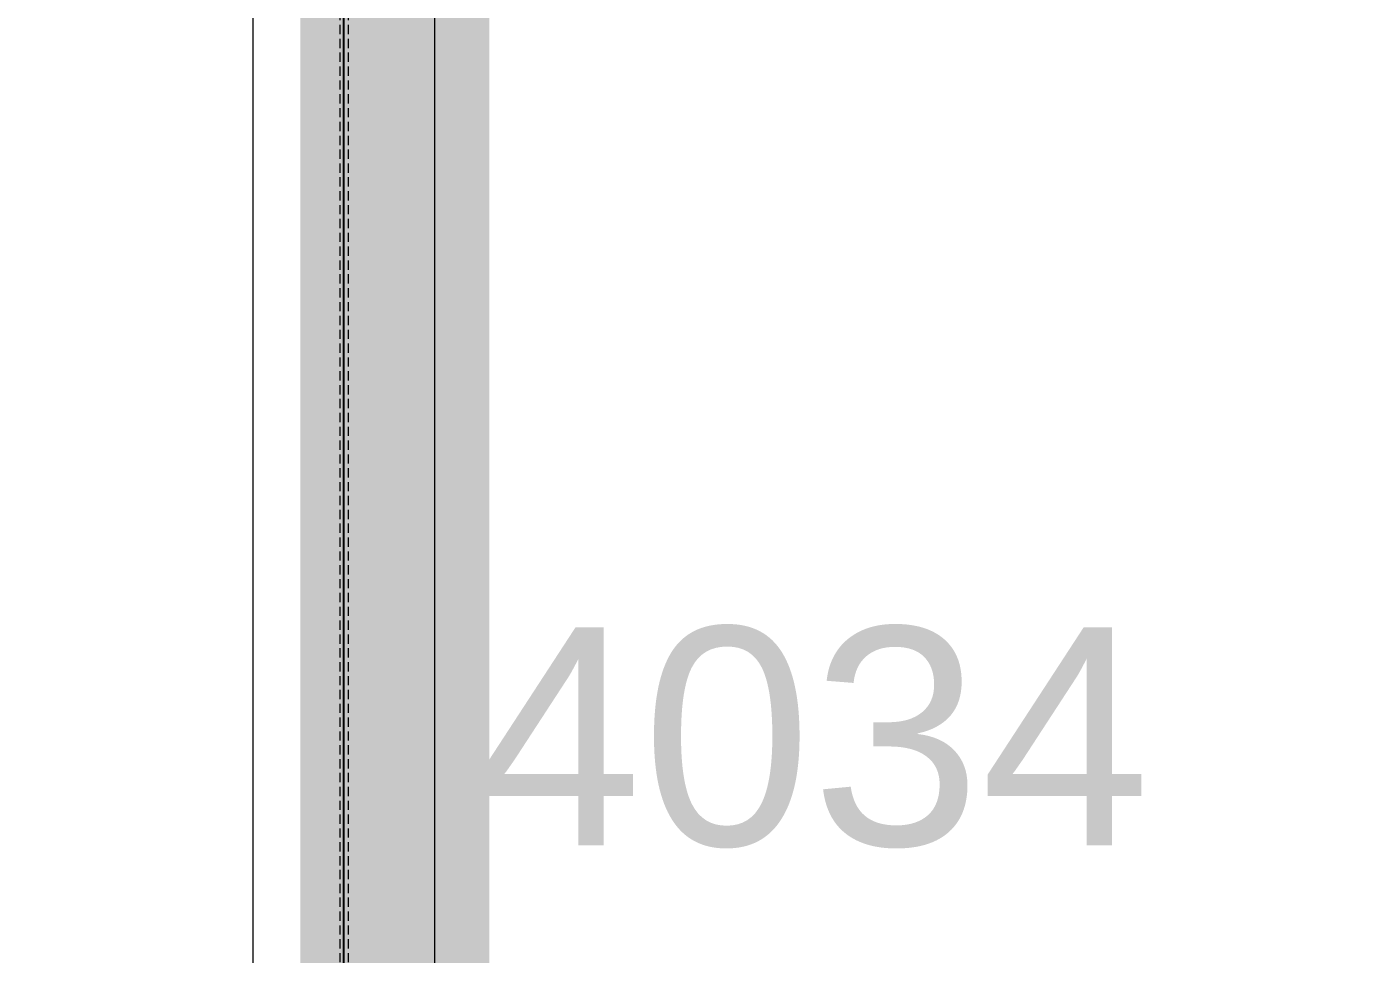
# Model space of a CAD drawing. Header units: inches. Extents: x 702888 to 852715, y 9845 to 271320.
# Drawn here: x 748556 to 749464, y 88254 to 88892 of the extents above; entities that cross this region are included whole.
import ezdxf

# ---------------------------------------------------------------- set-up
doc = ezdxf.new("R2010")
doc.units = ezdxf.units.IN
doc.header["$MEASUREMENT"] = 0
doc.header["$PDMODE"] = 34
doc.linetypes.add('CENTER2', pattern=[1.125, 0.75, -0.125, 0.125, -0.125])
doc.linetypes.add('HIDDEN', pattern=[9.525, 6.35, -3.175])
doc.layers.get('0').update_dxf_attribs({"lineweight": 5})
doc.layers.get('Defpoints').update_dxf_attribs({"lineweight": 5})
for name, color, linetype, lineweight in [('AIR PIPE', 120, 'Continuous', 5), ('Beam 200', 6, 'Continuous', 0), ('chain', 2, 'Continuous', 5), ('chain con', 52, 'Continuous', 5)]:
    doc.layers.add(name, color=color, linetype=linetype, lineweight=lineweight)
doc.layers.add('PF2-6 m', color=200, linetype='Continuous')
doc.styles.add('LUCIDA CONSOLE', font='swissl.ttf')
doc.dimstyles.new('D1', dxfattribs={"dimscale": 66, "dimtxt": 2.5, "dimasz": 2.5, "dimexe": 1, "dimexo": 1, "dimgap": 1.25, "dimtad": 1, "dimdec": 0, "dimdsep": 46, "dimtxsty": 'Standard', "dimblk": 'OPEN30', "dimcen": 2.5, "dimclrd": 150, "dimclre": 150, "dimclrt": 140, "dimadec": 0, "dimazin": 0, "dimtfac": 1, "dimtdec": 0, "dimtmove": 0, "dimatfit": 3, "dimfxl": 1, "dimtfill": 1, "dimlwd": 13, "dimlwe": 13, "dimarcsym": 0})

# ---------------------------------------------------------------- blocks, each defined once
blk = doc.blocks.new('_Open30')
at = {"color": 0, "linetype": 'ByBlock', "lineweight": -2}
for p, q in [((-1, 0.2679), (0, 0)), ((0, 0), (-1, -0.2679)), ((0, 0), (-1, 0))]:
    blk.add_line(p, q, dxfattribs=at)
blk = doc.blocks.new('*D151')
at = {"layer": 'chain', "color": 150, "lineweight": 13, "transparency": 16777216}
for p, q in [((748849.31, 90234), (749857.69, 90234)), ((749782.69, 88186.1), (749782.69, 90046.5)), ((748849.31, 87998.6), (749857.69, 87998.6))]:
    blk.add_line(p, q, dxfattribs=at)
at = {"layer": 'Defpoints', "color": 0, "transparency": 16777216}
for p in [(748774.31, 90234), (749782.69, 90234), (748774.31, 87998.6)]:
    blk.add_point(p, dxfattribs=at)
at = {"layer": 'chain', "color": 150, "lineweight": 13, "transparency": 16777216, "xscale": 187.5, "yscale": 187.5, "zscale": 187.5}
for p, rotation in [((749782.69, 90234), 90), ((749782.69, 87998.6), 270)]:
    blk.add_blockref('_Open30', p, dxfattribs=dict(at, rotation=rotation))
at = {"layer": 'chain', "color": 140, "transparency": 16777216, "insert": (749595.19, 89116.3), "char_height": 187.5, "attachment_point": 5, "rotation": 90, "bg_fill": 3, "box_fill_scale": 1.25, "bg_fill_color": 256, "bg_fill_true_color": 13158600, "bg_fill_transparency": 0}
blk.add_mtext('2235', dxfattribs=at)
blk = doc.blocks.new('YJUKIK')
at = {"linetype": 'CENTER2', "ltscale": 80}
blk.add_line((748774.31, 86984.86), (748774.31, 91338.6), dxfattribs=at)
for p, q in [((748711.81, 87061.1), (748711.81, 91283.63)), ((748836.81, 87061.1), (748836.81, 91283.63))]:
    blk.add_line(p, q)
at = {"linetype": 'HIDDEN'}
for p, q in [((748771.46, 91283.63), (748771.46, 87061.1)), ((748777.16, 91283.63), (748777.16, 87061.1))]:
    blk.add_line(p, q, dxfattribs=at)
blk = doc.blocks.new('*D562')
at = {"color": 150, "lineweight": 13, "transparency": 16777216}
for p, q in [((748840.31, 88929.64), (749881.71, 88929.64)), ((749815.71, 88764.64), (749815.71, 88163.6)), ((748840.31, 87998.6), (749881.71, 87998.6))]:
    blk.add_line(p, q, dxfattribs=at)
at = {"layer": 'Defpoints', "color": 0, "transparency": 16777216}
for p in [(748774.31, 88929.64), (748774.31, 87998.6), (749815.71, 87998.6)]:
    blk.add_point(p, dxfattribs=at)
at = {"color": 150, "lineweight": 13, "transparency": 16777216, "xscale": 165, "yscale": 165, "zscale": 165}
for p, rotation in [((749815.71, 88929.64), 90), ((749815.71, 87998.6), 270)]:
    blk.add_blockref('_Open30', p, dxfattribs=dict(at, rotation=rotation))
at = {"color": 140, "transparency": 16777216, "insert": (749650.71, 88464.12), "char_height": 165, "attachment_point": 5, "rotation": 90, "bg_fill": 3, "box_fill_scale": 1.25, "bg_fill_color": 256, "bg_fill_true_color": 13158600, "bg_fill_transparency": 0}
blk.add_mtext('931', dxfattribs=at)

msp = doc.modelspace()

# ---------------------------------------------------------------- dimensions: what is measured, and where the dimension line sits
at = {"layer": 'chain', "color": 1}
dim = msp.add_linear_dim(base=(749782.694, 90234.004), p1=(748774.306, 87998.603), p2=(748774.306, 90234.004), angle=90, dimstyle='D1', override={"dimscale": 75}, dxfattribs=at)
dim.commit()
dim.dimension.update_dxf_attribs({"geometry": '*D151', "text_midpoint": (749595.194, 89116.303)})

# ---------------------------------------------------------------- next in the draw order: linework, layer by layer
at = {"layer": 'AIR PIPE', "const_width": 75}
msp.add_lwpolyline([(748836.806, 91283.626), (748836.806, 87061.186)], dxfattribs=at)
at = {"layer": 'chain con', "color": 51, "true_color": 0xf7f281}
msp.add_lwpolyline([(755606.905, 89919.431, 60, 60, 1.0115859), (753606.964, 89919.543, 60, 60, 0), (753607.446, 88656.831, 60, 60, -0.4142136), (752607.446, 87656.831, 60, 60, 0), (746306.841, 87656.831, 60, 60, -0.6422402), (745545.091, 89304.703, 60, 60, 0), (746888.904, 90896.3, 60, 60, -0.6905654), (748774.306, 90221.029, 60, 60, 0), (748774.306, 87998.603, 60, 60, 0.4142476), (749774.306, 86998.6, 60, 60, 0), (766063.861, 86998.6, 0, 0, 0)], format="xyseb", dxfattribs=at)
at = {"layer": 'PF2-6 m', "ltscale": 20}
msp.add_line((748774.306, 87998.603), (748774.306, 90234.004), dxfattribs=at)

# ---------------------------------------------------------------- next in the draw order: block references
at = {"layer": 'Beam 200'}
msp.add_blockref('YJUKIK', (0, 0), dxfattribs=at)

# ---------------------------------------------------------------- next in the draw order: texts
at = {"insert": (748862.835, 88478.741, 29460.741), "char_height": 150, "attachment_point": 1, "style": 'LUCIDA CONSOLE'}
msp.add_mtext_dynamic_manual_height_columns('4034', width=89.77432, gutter_width=6.5, heights=[0], dxfattribs=at)

# ---------------------------------------------------------------- next in the draw order: dimensions: what is measured, and where the dimension line sits
dim = msp.add_linear_dim(base=(749815.709, 87998.603), p1=(748774.306, 88929.635), p2=(748774.306, 87998.603), angle=90, dimstyle='D1')
dim.commit()
dim.dimension.update_dxf_attribs({"geometry": '*D562', "text_midpoint": (749650.709, 88464.119)})

doc.saveas('drawing.dxf')
